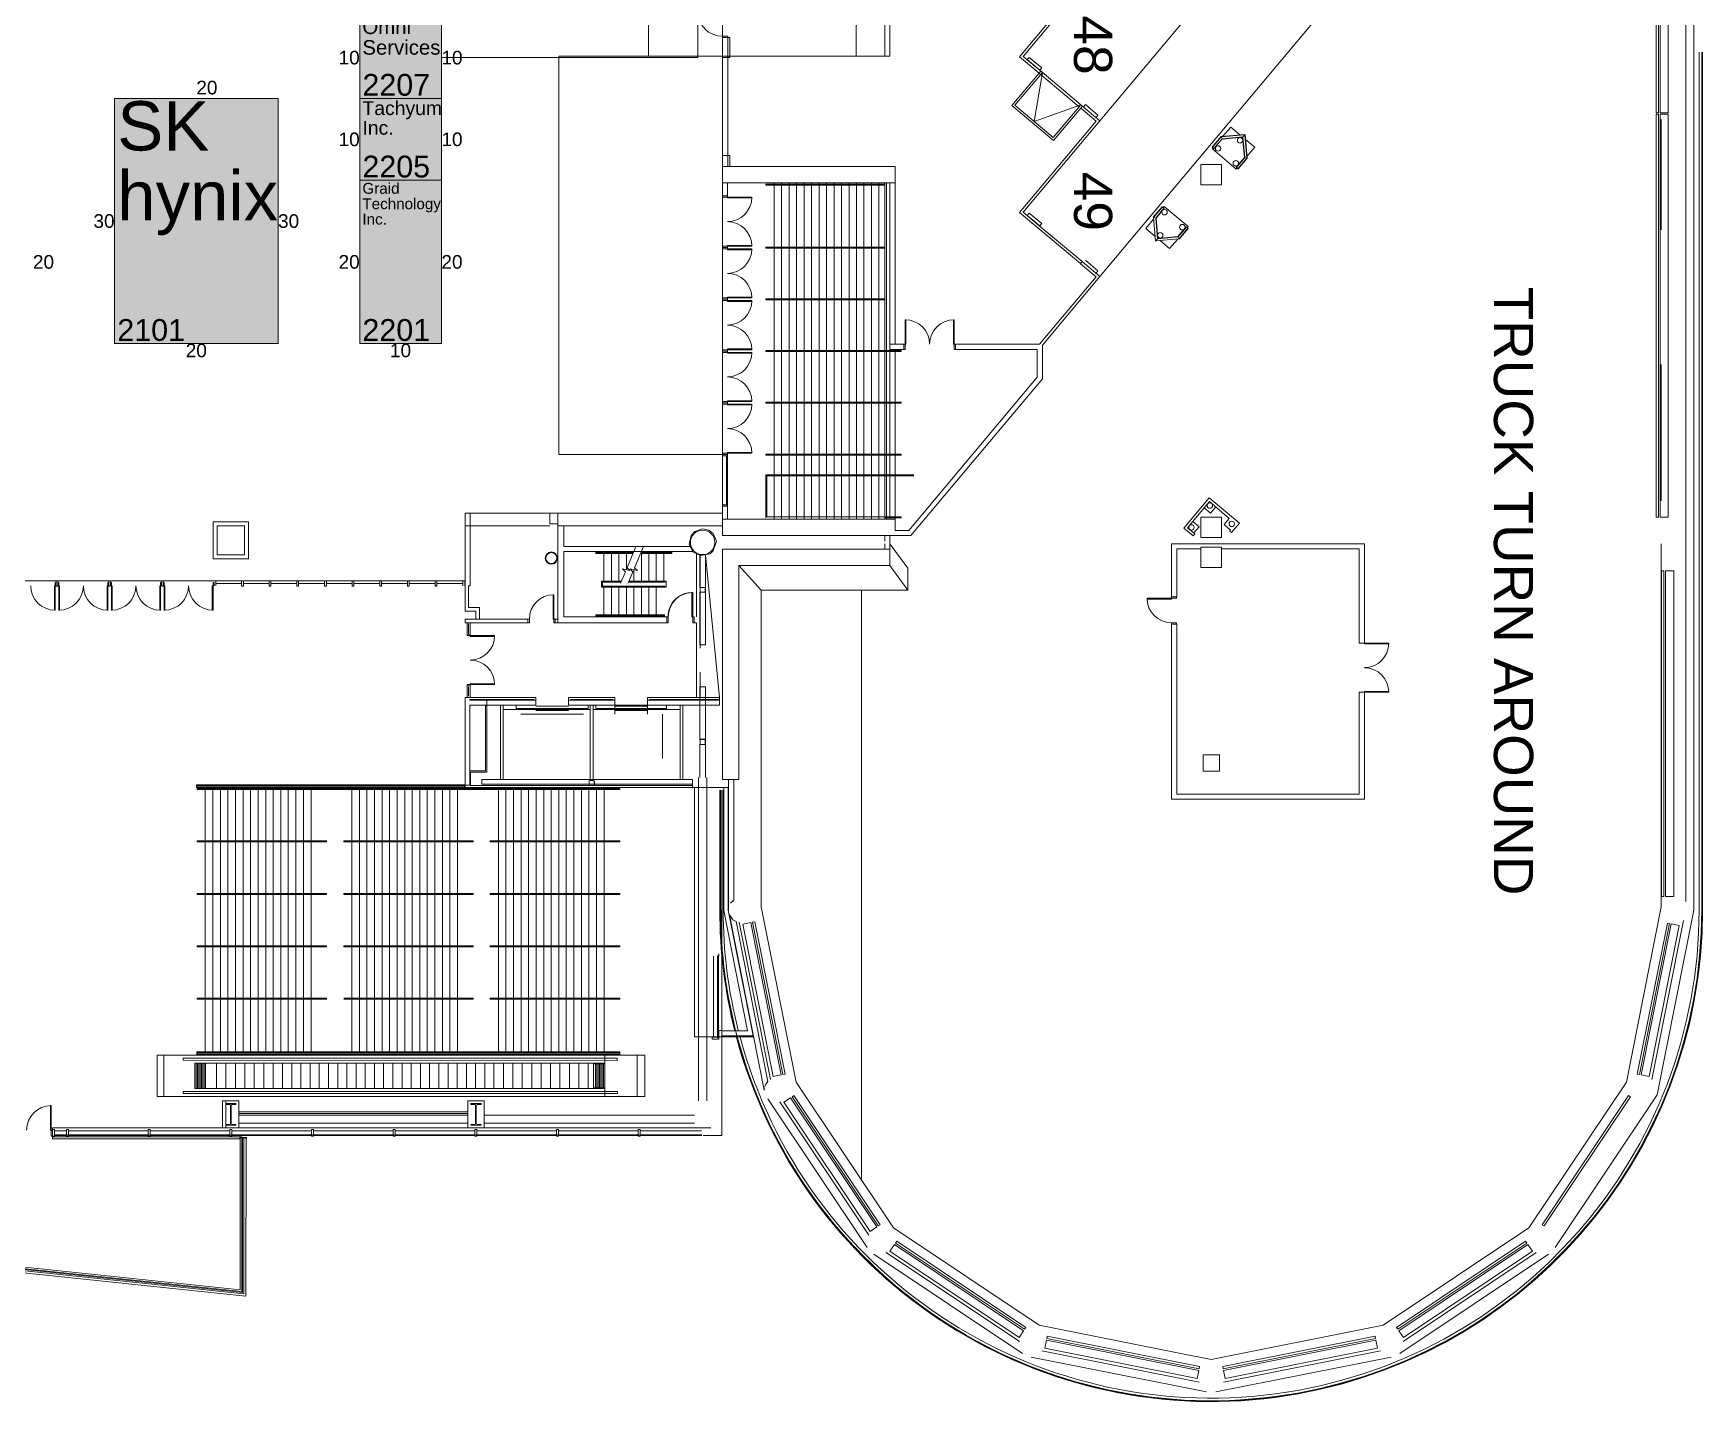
# Model space of a CAD drawing. Header units: inches. Extents: x 938 to 12482, y -17198 to -3672.
# Drawn here: x 10030 to 12482, y -17058 to -15049 of the extents above; entities that cross this region are included whole.
import ezdxf
from ezdxf.enums import TextEntityAlignment as Align

# ---------------------------------------------------------------- set-up
doc = ezdxf.new("R2010")
doc.units = ezdxf.units.IN
doc.header["$MEASUREMENT"] = 0
for name, color, linetype, true_color in [('Areas', 7, 'Continuous', 0xffffff), ('BOOTH_DIMENSION', 7, 'Continuous', 0x000000), ('BOOTH_NUMBER', 7, 'Continuous', 0x000000), ('BOOTHLAYER', 7, 'Continuous', 0x000000), ('Building', 7, 'Continuous', 0xffffff), ('Columns', 7, 'Continuous', 0xffffff), ('COMPANY_NAME', 7, 'Continuous', 0x000000), ('HIGHLIGHT_SCHEME', 7, 'Continuous', 0x000000)]:
    doc.layers.add(name, color=color, linetype=linetype, true_color=true_color)
doc.styles.add('Arial', font='Arial.ttf')

msp = doc.modelspace()

# ---------------------------------------------------------------- hatches: boundary and pattern name
at = {"layer": 'HIGHLIGHT_SCHEME', "true_color": 0x48beb7, "transparency": 33554687}
for points in [[(10509.1, -15024.5), (10629.1, -15024.5), (10629.1, -15144.5), (10509.1, -15144.5)], [(10149.1, -15144.5), (10389.1, -15144.5), (10389.1, -15504.5), (10149.1, -15504.5)], [(10509.1, -15144.5), (10629.1, -15144.5), (10629.1, -15264.5), (10509.1, -15264.5)], [(10509.1, -15264.5), (10629.1, -15264.5), (10629.1, -15504.5), (10509.1, -15504.5)]]:
    msp.add_hatch(color=123, dxfattribs=at).paths.add_polyline_path(points, flags=0)

# ---------------------------------------------------------------- linework, layer by layer
at = {"layer": 'Areas', "color": 30, "lineweight": 5, "transparency": 33554687}
msp.add_lwpolyline([(10629.1, -15084.5), (11005.9, -15084.5), (11005.9, -12597.7), (10629.1, -12597.7), (10629.1, -15084.5)], dxfattribs=at).dxf.unprotected_set("ltscale", 0)
at = {"layer": 'BOOTHLAYER', "color": 7, "lineweight": 5}
for points in [[(10509.1, -15024.5), (10629.1, -15024.5), (10629.1, -15144.5), (10509.1, -15144.5)], [(10149.1, -15144.5), (10389.1, -15144.5), (10389.1, -15504.5), (10149.1, -15504.5)], [(10509.1, -15144.5), (10629.1, -15144.5), (10629.1, -15264.5), (10509.1, -15264.5)], [(10509.1, -15264.5), (10629.1, -15264.5), (10629.1, -15504.5), (10509.1, -15504.5)]]:
    msp.add_lwpolyline(points, close=True, dxfattribs=at)
at = {"layer": 'Building', "color": 18, "lineweight": 5, "true_color": 0x000000, "transparency": 33554687}
for points in [[(12436.6, -5596.6), (12468.8, -5841.6), (12468.8, -16336.4), (12414.8, -16607.8)], [(12456.8, -6976.4), (12456.8, -16324)], [(11041.8, -12928.4), (11287.8, -12928.4), (11287.8, -15082.4), (10801.8, -15082.4), (10801.8, -15667.4), (11041.8, -15667.4), (11041.8, -15082.4), (11041.8, -14841.4), (11055.2, -14841.4), (11055.2, -14793.4), (11041.8, -14793.4), (11041.8, -13650.4), (11055.3, -13650.4), (11055.3, -13602.4), (11041.8, -13602.4), (11041.8, -12867.8)], [(11274.2, -14975.4), (11274.2, -14857.2), (11268.2, -14857.2), (11268.2, -13427.2), (11280.2, -13427.2), (11280.2, -15082.4)], [(12096.6, -14581.1), (11483.8, -15311.4), (11509.8, -15333.3), (11570.4, -15384)], [(11570.4, -14615.3), (11567.8, -14618.4), (11590.8, -14637.7), (11478.2, -14771.9), (11631.4, -14900.5), (11478.2, -15083.2), (11506.9, -15107.3)], [(12413.2, -15165.4), (12413.2, -14627.4), (12416.7, -14627.4), (12416.7, -15165.4), (12413.2, -15165.4)], [(12419.2, -15165.4), (12419.2, -14627.4), (12431.2, -14627.4), (12431.2, -15165.4), (12419.2, -15165.4)], [(11596.4, -15405.9), (12095.8, -14810.7)], [(10933.3, -14864.4), (10933.3, -15082.4)], [(11511.8, -15106.2), (11483.8, -15082.7), (11637.1, -14900)], [(11287.8, -14995.1), (11280.2, -14995.1), (11238.3, -15036.9), (11238.3, -15082.4)], [(11041.8, -15053.1), (11041.8, -15084.4), (11041.8, -15287.4)], [(11049.8, -15055.1), (11049.8, -15053.1), (11041.8, -15053.1), (11041.8, -15055.1)], [(11049.8, -15053.1), (11049.8, -15228.4)], [(11052.8, -15055.1), (11041.8, -15055.1)], [(11041.8, -15055.1), (11049.8, -15055.1)], [(11052.8, -15055.1), (11052.8, -15084.4), (11041.8, -15084.4)], [(12476.6, -15076.4), (12476.6, -16336.4)], [(12480.3, -15076.4), (12480.3, -16336.4)], [(12480.6, -15076.4), (12480.6, -16336.4)], [(12481.6, -15076.4), (12481.6, -16336.4)], [(11510.8, -15099.5), (11507.9, -15103), (11489.5, -15087.5), (11492.4, -15084.1), (11510.8, -15099.5)], [(11507.9, -15103), (11568.4, -15153.7)], [(11570.7, -15155.7), (11528.3, -15206.2), (11467, -15154.8), (11509.5, -15104.2)], [(11471.3, -15154.4), (11527.9, -15202), (11568.4, -15153.7), (11499.6, -15178.2), (11511.8, -15106.2), (11471.3, -15154.4)], [(11565.9, -15156.8), (11505.4, -15106)], [(11568.2, -15158.7), (11590.8, -15177.7), (11478.2, -15311.9), (11567.8, -15387.1)], [(11568.4, -15153.7), (11596.4, -15177.2)], [(11590.7, -15172.4), (11593.5, -15168.9), (11575.2, -15153.5), (11572.3, -15156.9)], [(12416.7, -15759.4), (12416.7, -15167.4), (12413.2, -15167.4), (12413.2, -15759.4), (12416.7, -15759.4)], [(12419.2, -15759.4), (12419.2, -15167.4), (12431.2, -15167.4), (12431.2, -15759.4), (12419.2, -15759.4)], [(12420.8, -15337.4), (12420.8, -15175.4)], [(11764.3, -15218.4), (11761.2, -15215.8), (11774.3, -15200.3), (11776.3, -15204.1), (11805.9, -15201.5)], [(11761.6, -15216.2), (11774.5, -15200.8), (11809, -15197.7), (11812.1, -15232.3), (11799.1, -15247.7)], [(11763.9, -15218.1), (11776, -15203.6), (11806.3, -15201), (11809, -15231.3), (11796.8, -15245.7)], [(11809.5, -15197.2), (11774.3, -15200.3)], [(11777.1, -15200), (11788.5, -15186.5), (11802, -15197.9)], [(11808.5, -15231.1), (11812.6, -15232.4), (11809.5, -15197.2), (11805.9, -15201.5), (11808.5, -15231.1)], [(11798, -15246.7), (11796.7, -15248.2), (11761.5, -15218.7), (11762.8, -15217.1)], [(11812.3, -15229.6), (11823.7, -15216.1), (11810.2, -15204.7)], [(11041.8, -15228.4), (11052.8, -15228.4), (11052.8, -15244.4)], [(11041.8, -15244.4), (11295.8, -15244.4), (11295.8, -15505.4)], [(11049.8, -15228.4), (11049.8, -15244.4)], [(11796.5, -15245.4), (11808.5, -15231.1)], [(11796.5, -15245.4), (11799.5, -15248), (11812.6, -15232.4)], [(11295.8, -15268.4), (11041.8, -15268.4), (11041.8, -15289.4), (11084.9, -15289.4), (11084.9, -15290.6), (11049.1, -15290.6), (11049.1, -15287.4), (11041.8, -15287.4)], [(11049.4, -15268.4), (11049.4, -15287.4), (11041.8, -15287.4), (11041.8, -15268.4)], [(11279.9, -15270.4), (11105.8, -15270.4), (11105.8, -15271.9), (11279.9, -15271.9)], [(11117.8, -15268.4), (11117.8, -15762.4)], [(11128.8, -15268.4), (11128.8, -15762.4)], [(11139.8, -15268.4), (11139.8, -15762.4)], [(11150.8, -15268.4), (11150.8, -15762.4)], [(11161.8, -15268.4), (11161.8, -15762.4)], [(11172.8, -15268.4), (11172.8, -15762.4)], [(11183.8, -15268.4), (11183.8, -15762.4)], [(11194.8, -15268.4), (11194.8, -15762.4)], [(11205.8, -15268.4), (11205.8, -15762.4)], [(11216.8, -15268.4), (11216.8, -15762.4)], [(11227.8, -15268.4), (11227.8, -15762.4)], [(11238.8, -15268.4), (11238.8, -15762.4)], [(11249.8, -15268.4), (11249.8, -15762.4)], [(11260.8, -15268.4), (11260.8, -15762.4)], [(11271.8, -15268.4), (11271.8, -15762.4)], [(11280.2, -15762.4), (11280.2, -15268.4)], [(11282.8, -15268.4), (11282.8, -15762.4)], [(11287.8, -15268.4), (11287.8, -15762.4)], [(11510.8, -15328.2), (11507.9, -15331.6), (11489.5, -15316.2), (11492.4, -15312.8), (11510.8, -15328.2)], [(11674.9, -15321.8), (11663.6, -15335.3), (11677.1, -15346.7)], [(11677.8, -15354.2), (11681.4, -15349.9), (11678.8, -15320.3), (11674.7, -15319), (11687.7, -15303.4), (11690.8, -15306)], [(11725.7, -15335.2), (11712.7, -15350.6), (11678.2, -15353.7), (11675.2, -15319.1), (11688.1, -15303.7)], [(11723.4, -15333.3), (11711.2, -15347.8), (11681, -15350.4), (11678.3, -15320.1), (11690.4, -15305.7)], [(11690.8, -15306), (11678.8, -15320.3)], [(11689.3, -15304.7), (11690.6, -15303.2), (11725.8, -15332.7), (11724.5, -15334.3)], [(11681.4, -15349.9), (11711, -15347.3)], [(11711, -15347.3), (11713, -15351.1), (11726, -15335.6), (11723, -15333), (11711, -15347.3)], [(11084.9, -15366.6), (11084.9, -15365.4), (11041.8, -15365.4), (11041.8, -15361.4), (11084.9, -15361.4), (11084.9, -15360.3), (11049.1, -15360.3), (11049.1, -15366.6), (11084.9, -15366.6)], [(11041.8, -15363.4), (11049.1, -15363.4)], [(11041.8, -15363.4), (11049.1, -15363.4)], [(11280.2, -15364.2), (11105.8, -15364.2), (11105.8, -15362.7), (11279.8, -15362.7)], [(11710.2, -15351.4), (11698.8, -15364.9), (11685.3, -15353.5)], [(11570.4, -15384), (11596.4, -15405.9), (11511.8, -15506.7), (11511.8, -15556.3), (11318.7, -15786.4), (11295.8, -15786.5)], [(11570.5, -15384), (11567.9, -15387.2), (11590.8, -15406.4), (11507.6, -15505.4), (11381.1, -15505.4), (11381.1, -15469.6), (11382.2, -15469.6), (11382.2, -15505.4)], [(11575.2, -15382.2), (11593.5, -15397.6), (11590.7, -15401.1)], [(11084.9, -15442.6), (11084.9, -15441.4), (11041.8, -15441.4), (11041.8, -15437.4), (11084.9, -15437.4), (11084.9, -15436.3), (11049.1, -15436.3), (11049.1, -15442.6), (11084.9, -15442.6)], [(11041.8, -15439.4), (11049.1, -15439.4)], [(11041.8, -15439.4), (11049.1, -15439.4)], [(11280.2, -15440.2), (11105.8, -15440.2), (11105.8, -15438.7), (11280.2, -15438.7)], [(11287.8, -15505.4), (11311.3, -15505.4), (11311.3, -15469.6), (11310.2, -15469.6), (11310.2, -15513.1), (11287.8, -15513.1)], [(11382.2, -15505.4), (11382.2, -15513.1), (11504.2, -15513.1), (11504.2, -15554), (11315.6, -15778.8), (11295.8, -15778.8), (11295.8, -15762.4), (11041.8, -15762.4), (11041.8, -15786.4), (11318.8, -15786.4)], [(11041.8, -15515.4), (11041.8, -15513.4), (11084.9, -15513.4), (11084.9, -15512.3), (11049.1, -15512.3), (11049.1, -15515.4)], [(11041.8, -15515.4), (11049.1, -15515.4)], [(11084.9, -15517.4), (11084.9, -15518.6), (11049.1, -15518.6), (11049.1, -15515.4), (11041.8, -15515.4), (11041.8, -15517.4), (11084.9, -15517.4)], [(11105.8, -15516.2), (11304.2, -15516.2), (11304.2, -15514.7), (11105.8, -15514.7), (11105.8, -15516.2)], [(11295.8, -15513.1), (11295.8, -15762.4)], [(11308.2, -15505.4), (11308.2, -15513.1)], [(11384.2, -15505.4), (11384.2, -15513.1)], [(12420.8, -15535.4), (12420.8, -15735.4)], [(11084.9, -15589.4), (11041.8, -15589.4), (11041.8, -15593.4), (11084.9, -15593.4), (11084.9, -15594.6), (11049.1, -15594.6), (11049.1, -15588.3), (11084.9, -15588.3), (11084.9, -15589.4)], [(11041.8, -15591.4), (11049.1, -15591.4)], [(11049.1, -15591.4), (11041.8, -15591.4)], [(11105.8, -15592.2), (11304.2, -15592.2), (11304.2, -15590.7), (11105.8, -15590.7), (11105.8, -15592.2)], [(11049.1, -15743.4), (11049.1, -15664.3), (11084.9, -15664.3), (11084.9, -15665.4), (11041.8, -15665.4), (11041.8, -15669.4), (11049.1, -15669.4)], [(11105.8, -15668.2), (11304.2, -15668.2), (11304.2, -15666.7), (11105.8, -15666.7), (11105.8, -15668.2)], [(11041.8, -15667.4), (11041.8, -15762.4)], [(11041.8, -15667.4), (11049.1, -15667.4)], [(11049.1, -15667.4), (11041.8, -15667.4)], [(11047.9, -15669.4), (11047.9, -15705.3), (11049.1, -15705.3)], [(11047.9, -15741.4), (11047.9, -15705.6), (11049.1, -15705.6)], [(11105.8, -15760.4), (11105.8, -15697.4), (11322.8, -15697.4)], [(11322.8, -15698.9), (11107.3, -15698.9), (11107.3, -15758.9), (11279.9, -15758.9)], [(11787, -15779.8), (11788.3, -15778.3), (11778.7, -15770.3), (11786.4, -15761.1), (11757.3, -15736.6), (11725.2, -15774.9), (11735.9, -15783.9), (11733.3, -15787), (11719.6, -15775.4), (11756.8, -15731), (11801.2, -15768.3), (11789.7, -15782.1), (11787, -15779.8)], [(10663.8, -15909.2), (10679.8, -15909.2), (10679.8, -15897.2), (10663.8, -15897.2), (10663.8, -15753.4), (11041.8, -15753.4)], [(10671.4, -15753.4), (10671.4, -15860.4), (10669.1, -15860.4), (10669.1, -15891.9), (10685.1, -15891.9), (10685.1, -15909.2)], [(10788.3, -15753.4), (10788.3, -15769.4), (10800.3, -15769.4)], [(10800.3, -15753.4), (10800.3, -15914.4)], [(11049.1, -15741.4), (11041.8, -15741.4), (11041.8, -15743.4), (11041.8, -15762.4), (11049.4, -15762.4), (11049.4, -15743.4), (11041.8, -15743.4)], [(11105.8, -15762.4), (11279.9, -15762.4)], [(11280.2, -15760.4), (11304.2, -15760.4), (11304.2, -15758.9), (11280.2, -15758.9)], [(11749.6, -15745.8), (11758.8, -15753.5), (11766.5, -15744.4)], [(10663.8, -15772.1), (10788.3, -15772.1)], [(10800.3, -15772.1), (11041.8, -15772.1)], [(10808.8, -15772.1), (10808.8, -15802.7), (10994.2, -15802.7)], [(11280.2, -15794.4), (11280.2, -15786.4)], [(11287.8, -15798.4), (11314, -15834.4), (11314, -15866.4), (11287.8, -15830.4), (11287.8, -15786.4)], [(11734.4, -15782.6), (11742.1, -15773.5), (11732.9, -15765.7)], [(10998.4, -15809.9), (10808.8, -15809.9)], [(10960.1, -15905.9), (10808.8, -15905.9), (10808.8, -15809.9)], [(10855.8, -15809.9), (10855.8, -15812.9), (10910.5, -15812.9)], [(10856.5, -15809.9), (10856.5, -15811.4), (10911.1, -15811.4)], [(10867.8, -15809.9), (10867.8, -15854.9)], [(10878.8, -15809.9), (10878.8, -15854.9)], [(10889.8, -15809.9), (10889.8, -15854.9)], [(10914.8, -15802.7), (10901.8, -15833.7), (10906.1, -15837.9), (10895.3, -15835.5), (10899.4, -15839.5)], [(10900.8, -15809.9), (10900.8, -15836)], [(10925.8, -15802.7), (10912.8, -15833.7), (10917.1, -15837.9), (10906.3, -15835.5), (10910.4, -15839.5)], [(10921.5, -15812.9), (10967.8, -15812.9), (10967.8, -15809.9)], [(10922.1, -15811.4), (10967.1, -15811.4), (10967.1, -15809.9)], [(10922.8, -15809.8), (10922.8, -15854.9)], [(10933.8, -15809.9), (10933.8, -15854.9)], [(10944.8, -15809.9), (10944.8, -15854.9)], [(10955.8, -15809.9), (10955.8, -15854.9)], [(11003.8, -15905.7), (11003.8, -15813.9)], [(11065.8, -15830.4), (11065.8, -16144.4), (11041.8, -16144.4), (11041.8, -15806.4), (11287.8, -15806.4)], [(11109.8, -15806.4), (11279.9, -15806.4)], [(11280.2, -15806.4), (11280.2, -15798.4)], [(11774.8, -15806.1), (11977.2, -15806.1), (11977.2, -15944.5), (12020.7, -15944.5), (12020.7, -15945.6), (11984.8, -15945.6), (11984.8, -15798.4), (11701.6, -15798.4), (11701.6, -15876.4), (11709.2, -15876.4), (11709.2, -15806.1), (11744.8, -15806.1)], [(12420.8, -15798.4), (12420.8, -16331.7), (12369.6, -16589), (12226.5, -16803.2)], [(10911.8, -15836), (10911.8, -15854.9)], [(11008.8, -15815.8), (11008.8, -15862.8)], [(11009.1, -15815.8), (11009.1, -15951.8)], [(11016.8, -15815.4), (11016.8, -15862.8)], [(11016.9, -15815.3), (11037.8, -16024.2)], [(11287.8, -15830.4), (11065.8, -15830.4), (11098.8, -15866.4), (11098.8, -16331.7), (11150, -16589), (11293.1, -16803.2), (11507.2, -16946.2), (11713, -16987.2), (11759.8, -16996.5), (12012.4, -16946.2), (12226.5, -16803.2)], [(12424.7, -16316.4), (12421.2, -16316.4), (12421.2, -15838.4), (12424.7, -15838.4), (12424.7, -16316.4)], [(12427.2, -15838.4), (12439.2, -15838.4), (12439.2, -16316.4), (12427.2, -16316.4), (12427.2, -15838.4)], [(10663.8, -15852.9), (9225.8, -15852.9)], [(10060.8, -15860), (10060.8, -15895.8), (10061.9, -15895.8), (10061.9, -15860), (10060.8, -15860)], [(10061.9, -15855.5), (10061.9, -15860), (10063.3, -15860), (10063.3, -15855.5), (10061.9, -15855.5)], [(10065.8, -15860.5), (10063.3, -15860.5), (10063.3, -15852.9), (10065.8, -15852.9), (10065.8, -15860.5)], [(10068.3, -15860), (10068.3, -15895.8), (10067.2, -15895.8), (10067.2, -15855.5), (10065.8, -15855.5), (10065.8, -15860), (10068.3, -15860)], [(10138.1, -15860), (10138.1, -15895.8), (10139.2, -15895.8), (10139.2, -15860), (10138.1, -15860)], [(10139.2, -15855.5), (10139.2, -15860), (10140.6, -15860), (10140.6, -15855.5), (10139.2, -15855.5)], [(10140.6, -15852.9), (10140.6, -15860.5), (10143.1, -15860.5), (10143.1, -15852.9)], [(10144.4, -15855.5), (10144.4, -15860), (10143.1, -15860), (10143.1, -15855.5), (10144.4, -15855.5)], [(10144.4, -15895.8), (10144.4, -15860), (10145.6, -15860), (10145.6, -15895.8), (10144.4, -15895.8)], [(10215.3, -15860), (10215.3, -15895.8), (10216.4, -15895.8), (10216.4, -15860), (10215.3, -15860)], [(10216.4, -15855.5), (10216.4, -15860), (10217.8, -15860), (10217.8, -15855.5), (10216.4, -15855.5)], [(10217.8, -15852.9), (10217.8, -15860.5), (10220.3, -15860.5), (10220.3, -15852.9)], [(10221.7, -15855.5), (10221.7, -15860), (10220.3, -15860), (10220.3, -15855.5), (10221.7, -15855.5)], [(10222.8, -15860), (10222.8, -15895.8), (10221.7, -15895.8), (10221.7, -15860), (10222.8, -15860)], [(10292.6, -15860), (10292.6, -15895.8), (10293.7, -15895.8), (10293.7, -15860), (10292.6, -15860)], [(10293.7, -15855.5), (10293.7, -15860), (10295.1, -15860), (10295.1, -15855.5), (10293.7, -15855.5)], [(10297.6, -15860.4), (10297.6, -15852.9)], [(10297.6, -15856.7), (10335.7, -15856.7)], [(10335.7, -15852.9), (10335.7, -15860.5), (10338.2, -15860.5), (10338.2, -15852.9)], [(10338.2, -15856.7), (10376.3, -15856.7)], [(10376.3, -15852.9), (10376.3, -15860.5), (10378.8, -15860.5), (10378.8, -15852.9)], [(10378.8, -15856.7), (10416.9, -15856.7)], [(10416.9, -15852.9), (10416.9, -15860.5), (10419.4, -15860.5), (10419.4, -15852.9)], [(10419.4, -15856.7), (10457.6, -15856.7)], [(10457.6, -15852.9), (10457.6, -15860.5), (10460.1, -15860.5), (10460.1, -15852.9)], [(10460.1, -15856.7), (10498.2, -15856.7)], [(10498.2, -15852.9), (10498.2, -15860.5), (10500.7, -15860.5), (10500.7, -15852.9)], [(10500.7, -15856.7), (10538.8, -15856.7)], [(10538.8, -15852.9), (10538.8, -15860.5), (10541.3, -15860.5), (10541.3, -15852.9)], [(10541.3, -15856.7), (10579.4, -15856.7)], [(10579.4, -15852.9), (10579.4, -15860.5), (10581.9, -15860.5), (10581.9, -15852.9)], [(10581.9, -15856.7), (10620.1, -15856.7)], [(10620.1, -15852.9), (10620.1, -15860.5), (10622.6, -15860.5), (10622.6, -15852.9)], [(10622.6, -15856.7), (10660.8, -15856.7)], [(10660.8, -15860.4), (10660.8, -15852.9)], [(10663.3, -15852.9), (10663.3, -15860.4)], [(10893.5, -15853.4), (10864.3, -15853.4), (10864.3, -15862.4), (10959.3, -15862.4)], [(10892.8, -15854.9), (10865.8, -15854.9), (10865.8, -15860.9), (10957.8, -15860.9)], [(10867.8, -15860.9), (10867.8, -15905.9)], [(10878.8, -15860.9), (10878.8, -15905.9)], [(10889.8, -15860.9), (10889.8, -15905.9)], [(10899.3, -15839.5), (10892.2, -15856.3)], [(10900.8, -15860.9), (10900.8, -15905.9)], [(10910.3, -15839.5), (10903.2, -15856.3)], [(10957.8, -15854.9), (10903.7, -15854.9)], [(10959.3, -15853.4), (10904.2, -15853.4)], [(10911.8, -15860.9), (10911.8, -15905.9)], [(10922.8, -15860.9), (10922.8, -15905.9)], [(10933.8, -15860.9), (10933.8, -15905.9)], [(10944.8, -15860.9), (10944.8, -15905.9)], [(10959.3, -15853.4), (10959.3, -15862.4)], [(11009.2, -15862.8), (11009.2, -15869.3)], [(11016.1, -15862.5), (11009.6, -15862.5)], [(11016.4, -15869.3), (11016.4, -15862.8)], [(11016.8, -15869.3), (11016.8, -15862.8)], [(10796.3, -15909.2), (10793.2, -15909.2), (10793.2, -15873.3), (10794.3, -15873.3), (10794.3, -15914.4), (10796.3, -15914.4)], [(10997, -15870.1), (10998.2, -15870.1), (10998.2, -15914.4), (11000.2, -15914.4), (11003.8, -15914.4), (11003.8, -16024.2)], [(10997, -15905.9), (10997, -15870.1)], [(11008.8, -15947), (11008.8, -15869.3)], [(11016.1, -15869.7), (11009.6, -15869.7)], [(11016.8, -15869.3), (11016.8, -15947)], [(11098.8, -15866.4), (11314, -15866.4)], [(11246, -15866.4), (11246, -16732.7)], [(11708.8, -15876.4), (11708.8, -15878.4), (11665.7, -15878.4), (11665.7, -15879.6), (11701.6, -15879.6), (11701.6, -15876.4)], [(10663.8, -15909.2), (10663.8, -15914.4), (10756.3, -15914.4), (10756.3, -15909.2), (10669.1, -15909.2)], [(10756.3, -15914.4), (10758.3, -15914.4), (10758.3, -15909.2), (10756.3, -15909.2)], [(10800.3, -15909.2), (10796.3, -15909.2), (10796.3, -15914.4), (10960.2, -15914.4)], [(10855.8, -15905.9), (10855.8, -15902.7), (10956.8, -15902.7), (10956.8, -15905.9)], [(10856.5, -15905.9), (10856.5, -15904.4), (10956.1, -15904.4), (10956.1, -15905.9)], [(10960.2, -15905.9), (10960.2, -15914.4)], [(10962.2, -15905.9), (10962.2, -15914.4), (10960.2, -15914.4), (10960.2, -15905.9), (10962.2, -15905.9)], [(11000.2, -15905.9), (10997, -15905.9)], [(11000.2, -15914.4), (11000.2, -15905.9)], [(10671.3, -15932.3), (10671.3, -15914.4), (10666.8, -15914.4), (10666.8, -15933.3)], [(10671.3, -15932.3), (10671.3, -15934.4), (10707.2, -15934.4), (10707.2, -15933.3), (10666.8, -15933.3), (10666.8, -15932.3), (10671.3, -15932.3)], [(10669.1, -15930.6), (10669.1, -15916.2)], [(11701.6, -15916.4), (11701.6, -15914.4), (11708.8, -15914.4), (11708.8, -15916.4)], [(11984.8, -16016.5), (12020.7, -16016.5), (12020.7, -16015.3), (11984.8, -16015.3), (11984.8, -16173.7), (11701.6, -16173.7), (11701.6, -15916.4)], [(11984.8, -16016.5), (11977.2, -16016.5), (11977.2, -16166.1), (11709.2, -16166.1), (11709.2, -15916.4), (11701.6, -15916.4)], [(11016.8, -15947), (11008.8, -15947)], [(10671.3, -16006.3), (10671.3, -16004.2), (10707.2, -16004.2), (10707.2, -16005.3), (10666.8, -16005.3), (10666.8, -16006.3)], [(10666.8, -16005.3), (10666.8, -16024.2), (10671.3, -16024.2), (10671.3, -16006.3), (10666.8, -16006.3)], [(10669.1, -16008.1), (10669.1, -16022.4)], [(11008.8, -16086.2), (11008.8, -16008.5)], [(11008.8, -16008.5), (11016.8, -16008.5)], [(11009.1, -15986.8), (11009.1, -16024.2)], [(11016.8, -16008.5), (11016.8, -16086.2)], [(10695.8, -16028.2), (10695.8, -16133.8), (10672, -16133.8), (10672, -16153.2), (10269.3, -16153.2)], [(10671.1, -16152.7), (10671.1, -16035.4), (10767.8, -16035.4), (10767.8, -16024.2), (10663.8, -16024.2), (10663.8, -16156.4)], [(10767.8, -16028.2), (10671.1, -16028.2), (10671.1, -16027.3), (10764.7, -16027.3), (10764.7, -16028.2)], [(10815.8, -16035.4), (10815.8, -16024.2), (10883.8, -16024.2), (10883.8, -16035.4)], [(10815.8, -16028.2), (10883.8, -16028.2)], [(10818.9, -16028.2), (10818.9, -16027.3), (10880.7, -16027.3), (10880.7, -16028.2)], [(10931.8, -16035.4), (10931.8, -16024.2), (11037.8, -16024.2), (11037.8, -16035.4), (10931.8, -16035.4)], [(11037.8, -16028.2), (10931.8, -16028.2)], [(10934.9, -16028.2), (10934.9, -16027.3), (11037.8, -16027.3)], [(10671.1, -16131.8), (10693.8, -16131.8), (10693.8, -16035.4)], [(10715.8, -16035.5), (10715.8, -16144.5)], [(10719.8, -16035.5), (10719.8, -16144.5)], [(10719.8, -16041.7), (10847.8, -16041.7)], [(10738.8, -16035.5), (10738.8, -16040.5), (10844.8, -16040.5), (10844.8, -16035.5)], [(10745.8, -16048.7), (10837.8, -16048.7)], [(10767.8, -16037), (10815.8, -16037)], [(10767.8, -16043.2), (10815.8, -16043.2)], [(10931.8, -16035.5), (10815.8, -16035.5)], [(10847.8, -16035.5), (10847.8, -16144.5)], [(10851.8, -16035.5), (10851.8, -16144.5)], [(10979.8, -16041.7), (10851.8, -16041.7)], [(10959.8, -16035.5), (10959.8, -16040.5), (10855.8, -16040.5), (10855.8, -16035.5)], [(10883.8, -16048.7), (10883.8, -16035.5)], [(10883.8, -16037), (10931.8, -16037)], [(10931.8, -16043.2), (10883.8, -16043.2)], [(10931.8, -16048.7), (10931.8, -16035.5)], [(10953.8, -16113.7), (10953.8, -16048.7)], [(10979.8, -16035.5), (10979.8, -16144.5)], [(10983.8, -16035.5), (10983.8, -16144.5)], [(11008.8, -16141.6), (11008.8, -16092.7)], [(11009.2, -16092.7), (11009.2, -16086.2)], [(11016.1, -16085.5), (11009.6, -16085.5)], [(11016.1, -16085.8), (11009.6, -16085.8)], [(11016.1, -16093.1), (11009.6, -16093.1)], [(11016.4, -16086.2), (11016.4, -16092.7)], [(11016.8, -16086.2), (11016.8, -16092.7)], [(11016.8, -16141.6), (11016.8, -16092.7)], [(10663.8, -16152.4), (10269.3, -16152.4), (10269.3, -16156.4), (11050.8, -16156.4)], [(10269.3, -16155.4), (10662.8, -16155.4), (10662.8, -16153.4), (10269.3, -16153.4)], [(10998.1, -16153.4), (10671.1, -16153.4)], [(10998.1, -16156.4), (10998.1, -16144.4), (10688.6, -16144.4), (10688.6, -16151.7), (10998.1, -16151.7)], [(11000.8, -16156.4), (11000.8, -16522.4), (11087.8, -16522.4)], [(11006.8, -16141.7), (11006.8, -16616.4)], [(11018.8, -16616.4), (11018.8, -16141.7)], [(11040.8, -16513.8), (11078.9, -16513.8), (11043.8, -16337.1), (11043.8, -16156.4)], [(11040.8, -16520.9), (11087.1, -16520.9), (11050.4, -16336.5), (11050.4, -16156.4)], [(11050.8, -16336.5), (11050.8, -16144.4)], [(11058.4, -16144.4), (11058.4, -16321.7), (11053.8, -16326.2)], [(10270.3, -16157.9), (10270.3, -16159.4), (10891.1, -16159.4), (10891.1, -16157.9), (10270.3, -16157.9)], [(10282.3, -16159.4), (10282.3, -16544.4)], [(10293.4, -16159.4), (10293.4, -16544.4)], [(10304.5, -16159.4), (10304.5, -16544.4)], [(10315.6, -16159.4), (10315.6, -16544.4)], [(10326.7, -16159.4), (10326.7, -16544.4)], [(10330.3, -16157.9), (10873.2, -16157.9)], [(10337.8, -16159.4), (10337.8, -16544.4)], [(10348.9, -16159.4), (10348.9, -16544.4)], [(10360, -16159.4), (10360, -16544.4)], [(10371, -16159.4), (10371, -16544.4)], [(10382.1, -16159.4), (10382.1, -16544.4)], [(10393.2, -16159.4), (10393.2, -16544.4)], [(10404.2, -16159.4), (10404.2, -16544.4)], [(10415.3, -16159.4), (10415.3, -16544.4)], [(10426.4, -16159.4), (10426.4, -16544.4)], [(10437.6, -16159.4), (10437.6, -16544.4)], [(10497.6, -16159.4), (10497.6, -16544.4)], [(10508.6, -16159.4), (10508.6, -16544.4)], [(10519.8, -16159.4), (10519.8, -16544.4)], [(10530.9, -16159.4), (10530.9, -16544.4)], [(10542, -16159.4), (10542, -16544.4)], [(10553.1, -16159.4), (10553.1, -16544.4)], [(10564.1, -16159.4), (10564.1, -16544.4)], [(10575.2, -16159.4), (10575.2, -16544.4)], [(10586.3, -16159.4), (10586.3, -16544.4)], [(10597.3, -16159.4), (10597.3, -16544.4)], [(10608.4, -16159.4), (10608.4, -16544.4)], [(10619.5, -16159.4), (10619.5, -16544.4)], [(10630.6, -16159.4), (10630.6, -16544.4)], [(10641.7, -16159.4), (10641.7, -16544.4)], [(10652.8, -16159.4), (10652.8, -16544.4)], [(10712.8, -16159.4), (10712.8, -16544.4)], [(10723.9, -16159.4), (10723.9, -16544.4)], [(10735, -16159.4), (10735, -16544.4)], [(10746.1, -16159.4), (10746.1, -16544.4)], [(10757.2, -16159.4), (10757.2, -16544.4)], [(10768.3, -16159.4), (10768.3, -16544.4)], [(10779.4, -16159.4), (10779.4, -16544.4)], [(10790.5, -16159.4), (10790.5, -16544.4)], [(10801.5, -16159.4), (10801.5, -16544.4)], [(10812.6, -16159.4), (10812.6, -16544.4)], [(10823.7, -16159.4), (10823.7, -16544.4)], [(10834.7, -16159.4), (10834.7, -16544.4)], [(10845.8, -16159.4), (10845.8, -16544.4)], [(10856.9, -16159.4), (10856.9, -16544.4)], [(10868.1, -16159.4), (10868.1, -16544.4)], [(11040.8, -16160.5), (11040.8, -16667.4), (11013.8, -16667.4)], [(11038, -16336.4), (11038, -16160.5)], [(11039.1, -16336.4), (11039.1, -16160.5)], [(11043.1, -16336.4), (11043.1, -16160.5)], [(10270.3, -16234.9), (10460.5, -16234.9), (10460.5, -16236.4), (10270.3, -16236.4), (10270.3, -16234.9)], [(10486, -16236.4), (10675.7, -16236.4), (10675.7, -16234.9), (10485.6, -16234.9), (10485.6, -16236.4)], [(10891.1, -16234.9), (10700.8, -16234.9), (10700.8, -16236.4), (10891.1, -16236.4), (10891.1, -16234.9)], [(10270.3, -16311.9), (10460.5, -16311.9), (10460.5, -16313.4), (10270.3, -16313.4), (10270.3, -16311.9)], [(10485.6, -16313.4), (10675.7, -16313.4), (10675.7, -16311.9), (10485.6, -16311.9), (10485.6, -16313.4)], [(10891.1, -16311.9), (10700.8, -16311.9), (10700.8, -16313.4), (10891.1, -16313.4), (10891.1, -16311.9)], [(11103.9, -16596.7), (11104.6, -16594.5), (11105.6, -16592.3), (11106.6, -16590.6), (11107.6, -16589.4), (11108.7, -16588.2), (11061.9, -16353), (11057.1, -16350.7), (11052.2, -16343.3), (11103.4, -16600.9), (11103.6, -16598.4)], [(11130.5, -16577.8), (11133.9, -16577.2), (11089.4, -16353.5), (11086.1, -16354.2), (11130.5, -16577.8)], [(12453.6, -16351.6), (12407.1, -16585.2)], [(11112.5, -16585.2), (11066.6, -16354.3)], [(11090.7, -16390), (11083.6, -16354.7), (11071.9, -16357), (11116.4, -16580.7), (11128.1, -16578.3), (11090.7, -16390)], [(12433.2, -16356.2), (12429.8, -16355.5), (12385.7, -16577.2), (12389.1, -16577.8), (12433.2, -16356.2)], [(12447.3, -16359), (12435.6, -16356.7), (12391.5, -16578.3), (12403.3, -16580.7), (12447.3, -16359)], [(10270.3, -16388.9), (10460.5, -16388.9), (10460.5, -16390.4), (10270.3, -16390.4), (10270.3, -16388.9)], [(10485.6, -16390.4), (10675.7, -16390.4), (10675.7, -16388.9), (10485.6, -16388.9), (10485.6, -16390.4)], [(10891.1, -16388.9), (10700.8, -16388.9), (10700.8, -16390.4), (10891.1, -16390.4), (10891.1, -16388.9)], [(11034.5, -16523.4), (11034.5, -16403.4), (11036, -16403.4), (11036, -16403.9), (11036.8, -16403.9), (11036.8, -16400.9), (11036, -16400.9)], [(11040.8, -16522.4), (11040.8, -16513.4), (11036.8, -16513.4), (11036.8, -16525.9), (11036, -16525.9), (11036, -16525.4), (11034.5, -16525.4), (11034.5, -16525.9), (11026.8, -16525.9), (11026.8, -16522.9), (11034.5, -16522.9), (11034.5, -16523.4), (11036, -16523.4), (11036, -16403.9)], [(11028.8, -16522.9), (11028.8, -16403.9)], [(10270.3, -16465.8), (10460.5, -16465.8), (10460.5, -16467.3), (10270.3, -16467.3), (10270.3, -16465.8)], [(10485.6, -16467.3), (10675.7, -16467.3), (10675.7, -16465.8), (10485.6, -16465.8)], [(10891.1, -16465.8), (10700.8, -16465.8), (10700.8, -16467.3), (10891.1, -16467.3), (10891.1, -16465.8)], [(10676.2, -16549.6), (10927.8, -16549.6), (10927.8, -16610.2), (10211.8, -16610.2), (10211.8, -16549.6), (10676.2, -16549.6)], [(10221.6, -16549.6), (10221.6, -16610.2)], [(10270.1, -16548.4), (10270.1, -16544.4), (10891.3, -16544.4), (10891.3, -16548.4), (10270.1, -16548.4)], [(10891.1, -16545.4), (10270.3, -16545.4), (10270.3, -16547.4), (10891.1, -16547.4)], [(10868.6, -16548.4), (10681.2, -16548.4)], [(10869.3, -16610.2), (10869.3, -16549.6)], [(10916.8, -16549.6), (10916.8, -16610.2)], [(10887.2, -16557.1), (10887.2, -16554.1), (10249.9, -16554.1), (10249.9, -16557), (10887.2, -16557.1)], [(10869.3, -16561.4), (10266.9, -16561.4), (10266.9, -16598.5), (10869.3, -16598.5)], [(10268.9, -16598.5), (10268.9, -16561.4)], [(10270.9, -16598.5), (10270.9, -16561.4)], [(10272.9, -16598.5), (10272.9, -16561.4)], [(10274.8, -16598.5), (10274.8, -16561.4)], [(10276.8, -16598.5), (10276.8, -16561.4)], [(10278.8, -16598.5), (10278.8, -16561.4)], [(10280.7, -16598.5), (10280.7, -16561.4)], [(10282.7, -16598.5), (10282.7, -16561.4)], [(10298.8, -16598.5), (10298.8, -16561.4)], [(10312.7, -16598.5), (10312.7, -16561.4)], [(10326.5, -16598.5), (10326.5, -16561.4)], [(10340.4, -16598.5), (10340.4, -16561.4)], [(10354.3, -16598.5), (10354.3, -16561.4)], [(10368.1, -16598.5), (10368.1, -16561.4)], [(10382, -16598.5), (10382, -16561.4)], [(10395.8, -16598.5), (10395.8, -16561.4)], [(10409.3, -16598.5), (10409.3, -16561.4)], [(10422.8, -16598.5), (10422.8, -16561.4)], [(10436.3, -16598.5), (10436.3, -16561.4)], [(10449.8, -16598.5), (10449.8, -16561.4)], [(10463.3, -16598.5), (10463.3, -16561.4)], [(10476.8, -16598.5), (10476.8, -16561.4)], [(10490.3, -16598.5), (10490.3, -16561.4)], [(10503.8, -16598.5), (10503.8, -16561.4)], [(10517.3, -16598.5), (10517.3, -16561.4)], [(10530.8, -16598.5), (10530.8, -16561.4)], [(10544.3, -16598.5), (10544.3, -16561.4)], [(10557.8, -16598.5), (10557.8, -16561.4)], [(10571.3, -16598.5), (10571.3, -16561.4)], [(10584.8, -16598.5), (10584.8, -16561.4)], [(10598.3, -16598.5), (10598.3, -16561.4)], [(10611.8, -16598.5), (10611.8, -16561.4)], [(10625.3, -16598.5), (10625.3, -16561.4)], [(10638.8, -16598.5), (10638.8, -16561.4)], [(10652.3, -16598.5), (10652.3, -16561.4)], [(10665.8, -16598.5), (10665.8, -16561.4)], [(10679.3, -16597.6), (10679.3, -16562.2)], [(10692.8, -16597.6), (10692.8, -16562.2)], [(10706.3, -16597.6), (10706.3, -16562.2)], [(10720.1, -16597.6), (10720.1, -16562.2)], [(10734, -16597.6), (10734, -16562.2)], [(10747.8, -16597.6), (10747.8, -16562.2)], [(10761.7, -16597.6), (10761.7, -16562.2)], [(10775.6, -16597.6), (10775.6, -16562.2)], [(10789.4, -16597.6), (10789.4, -16562.2)], [(10803.3, -16597.6), (10803.3, -16562.2)], [(10817.1, -16597.6), (10817.1, -16562.2)], [(10831, -16597.6), (10831, -16562.2)], [(10844.8, -16597.6), (10844.8, -16562.2)], [(10851.9, -16597.6), (10869.3, -16597.6), (10869.3, -16562.2)], [(10851.9, -16562.3), (10869.3, -16562.3)], [(10852.5, -16562.2), (10852.5, -16597.6)], [(10855.5, -16562.2), (10855.5, -16597.6)], [(10857.4, -16562.2), (10857.4, -16597.6)], [(10859.4, -16562.2), (10859.4, -16597.6)], [(10861.4, -16562.2), (10861.4, -16597.6)], [(10863.3, -16562.2), (10863.3, -16597.6)], [(10865.3, -16562.2), (10865.3, -16597.6)], [(10867.3, -16562.2), (10867.3, -16597.6)], [(10674.4, -16602.8), (10249.9, -16602.8), (10249.9, -16605.7), (10674, -16605.7)], [(10674.1, -16605.9), (10887.6, -16605.9), (10887.6, -16602.8), (10674.5, -16602.8)], [(11254.6, -16831.9), (11108.7, -16613.6)], [(11257, -16814), (11126.2, -16618.2)], [(11258.8, -16808.3), (11268.8, -16801.6), (11142.1, -16612.1), (11132.1, -16618.7), (11258.8, -16808.3)], [(11270.8, -16800.3), (11273.7, -16798.4), (11147, -16608.8), (11144.1, -16610.7), (11270.8, -16800.3)], [(12248.8, -16800.3), (12245.9, -16798.4), (12372.6, -16608.8), (12375.5, -16610.7), (12248.8, -16800.3)], [(12414.8, -16607.8), (12265, -16831.9)], [(10342.6, -16672.4), (10342.6, -16670.4), (10333.1, -16670.4), (10333.1, -16672.4), (10057.8, -16672.4), (10057.8, -16659.4), (10054.7, -16659.4), (10054.7, -16623.6), (10055.8, -16623.6), (10055.8, -16668.4), (10057.8, -16668.4)], [(11000.8, -16637.4), (10691.8, -16637.4)], [(10333.6, -16672.4), (10333.5, -16894.2), (9226.1, -16777.7), (9226.1, -16670.9), (9217.6, -16670.9), (9217.6, -16785.4), (10342, -16903.6), (10342.1, -16670.9), (10333.6, -16670.9), (10333.5, -16894.2)], [(9220.8, -16670.9), (9220.8, -16782.5), (10338.8, -16900), (10338.8, -16670.9)], [(9222.8, -16670.9), (9222.8, -16780.7), (10336.8, -16897.8), (10336.8, -16670.9)], [(10057.8, -16669.4), (10335.8, -16669.4), (10335.8, -16896.7), (9223.8, -16779.8), (9223.8, -16669.4)], [(11024.8, -16656.4), (10057.8, -16656.4), (10057.8, -16668.4)], [(10057.8, -16668.4), (10060.8, -16668.4), (10060.8, -16658.4), (10057.8, -16658.4)], [(10078.3, -16660.4), (10060.8, -16660.4)], [(10060.8, -16666.4), (10078.3, -16666.4), (10078.3, -16667.4), (10060.8, -16667.4)], [(10081.3, -16667.7), (10081.3, -16668.4), (10078.3, -16668.4), (10078.3, -16667.7), (10078.8, -16667.7), (10078.8, -16666.2), (10078.3, -16666.2), (10078.3, -16658.4), (10081.3, -16658.4), (10081.3, -16666.2), (10080.8, -16666.2), (10080.8, -16667.7), (10081.3, -16667.7)], [(10081.3, -16660.4), (10198.3, -16660.4)], [(10198.8, -16666.4), (10081.3, -16666.4)], [(10081.3, -16666.4), (10081.3, -16667.4), (10198.8, -16667.4)], [(10201.3, -16667.7), (10201.3, -16668.4), (10198.3, -16668.4), (10198.3, -16667.7), (10198.8, -16667.7), (10198.8, -16666.2), (10198.3, -16666.2), (10198.3, -16658.4), (10201.3, -16658.4), (10201.3, -16666.2), (10200.8, -16666.2), (10200.8, -16667.7), (10201.3, -16667.7)], [(10318.8, -16666.4), (10200.8, -16666.4)], [(10318.8, -16667.4), (10200.8, -16667.4)], [(10201.3, -16660.4), (10318.3, -16660.4)], [(10321.3, -16667.7), (10321.3, -16668.4), (10318.3, -16668.4), (10318.3, -16667.7), (10318.8, -16667.7), (10318.8, -16666.2), (10318.3, -16666.2), (10318.3, -16658.4), (10321.3, -16658.4), (10321.3, -16666.2), (10320.8, -16666.2), (10320.8, -16667.7), (10321.3, -16667.7)], [(10438.8, -16666.4), (10320.8, -16666.4)], [(10438.8, -16667.4), (10320.8, -16667.4)], [(10321.3, -16660.4), (10438.3, -16660.4)], [(10667.8, -16649.4), (10331.8, -16649.4)], [(10441.3, -16667.7), (10441.3, -16668.4), (10438.3, -16668.4), (10438.3, -16667.7), (10438.8, -16667.7), (10438.8, -16666.2), (10438.3, -16666.2), (10438.3, -16658.4), (10441.3, -16658.4), (10441.3, -16666.2), (10440.8, -16666.2), (10440.8, -16667.7), (10441.3, -16667.7)], [(10558.8, -16666.4), (10440.8, -16666.4)], [(10558.8, -16667.4), (10440.8, -16667.4)], [(10441.3, -16660.4), (10558.3, -16660.4)], [(10561.3, -16667.7), (10561.3, -16668.4), (10558.3, -16668.4), (10558.3, -16667.7), (10558.8, -16667.7), (10558.8, -16666.2), (10558.3, -16666.2), (10558.3, -16658.4), (10561.3, -16658.4), (10561.3, -16666.2), (10560.8, -16666.2), (10560.8, -16667.7), (10561.3, -16667.7)], [(10678.8, -16666.4), (10560.8, -16666.4)], [(10678.8, -16667.4), (10560.8, -16667.4)], [(10561.3, -16660.4), (10678.3, -16660.4)], [(10681.3, -16667.7), (10681.3, -16668.4), (10678.3, -16668.4), (10678.3, -16667.7), (10678.8, -16667.7), (10678.8, -16666.2), (10678.3, -16666.2), (10678.3, -16658.4), (10681.3, -16658.4), (10681.3, -16666.2), (10680.8, -16666.2), (10680.8, -16667.7), (10681.3, -16667.7)], [(10798.8, -16666.4), (10680.8, -16666.4)], [(10798.8, -16667.4), (10680.8, -16667.4)], [(10681.3, -16660.4), (10798.3, -16660.4)], [(11000.8, -16649.4), (10691.8, -16649.4)], [(10801.3, -16667.7), (10801.3, -16668.4), (10798.3, -16668.4), (10798.3, -16667.7), (10798.8, -16667.7), (10798.8, -16666.2), (10798.3, -16666.2), (10798.3, -16658.4), (10801.3, -16658.4), (10801.3, -16666.2), (10800.8, -16666.2), (10800.8, -16667.7), (10801.3, -16667.7)], [(10918.8, -16666.4), (10800.8, -16666.4)], [(10918.8, -16667.4), (10800.8, -16667.4)], [(10801.3, -16660.4), (10918.3, -16660.4)], [(10921.3, -16667.7), (10921.3, -16668.4), (10918.3, -16668.4), (10918.3, -16667.7), (10918.8, -16667.7), (10918.8, -16666.2), (10918.3, -16666.2), (10918.3, -16658.4), (10921.3, -16658.4), (10921.3, -16666.2), (10920.8, -16666.2), (10920.8, -16667.7), (10921.3, -16667.7)], [(10920.8, -16666.4), (11011.8, -16666.4)], [(10920.8, -16667.4), (11011.8, -16667.4)], [(11011.3, -16660.4), (10921.3, -16660.4)], [(11482.6, -16987.6), (11264.3, -16841.7)], [(11478, -16970), (11282.3, -16839.2)], [(11477.6, -16964.2), (11484.2, -16954.2), (11294.7, -16827.5), (11288, -16837.5), (11477.6, -16964.2)], [(11485.6, -16952.1), (11487.5, -16949.3), (11297.9, -16822.6), (11296, -16825.5), (11485.6, -16952.1)], [(12034.1, -16952.1), (12032.1, -16949.2), (12221.7, -16822.5), (12223.6, -16825.4), (12034.1, -16952.1)], [(12231.7, -16837.4), (12225, -16827.5), (12035.4, -16954.1), (12042.1, -16964.1), (12231.7, -16837.4)], [(12255.3, -16841.7), (12037, -16987.6)], [(12237.3, -16839.2), (12041.6, -16970)], [(11742.1, -17010.2), (11742.7, -17006.8), (11519.1, -16962.3), (11518.4, -16965.7), (11742.1, -17010.2)], [(12001.2, -16965.7), (12000.6, -16962.3), (11777, -17006.8), (11777.6, -17010.2), (12001.2, -16965.7)], [(11742, -17029.7), (11511, -16983.7)], [(11739.2, -17024.4), (11741.6, -17012.6), (11518, -16968.1), (11515.6, -16979.9), (11739.2, -17024.4)], [(11777.7, -17029.6), (12008.6, -16983.7)], [(11780.4, -17024.4), (11778.1, -17012.6), (12001.7, -16968.1), (12004.1, -16979.9), (11780.4, -17024.4)], [(11753, -17044.1), (11495.4, -16992.8)], [(11766.8, -17044), (12024.2, -16992.8)]]:
    msp.add_lwpolyline(points, dxfattribs=at).dxf.unprotected_set("ltscale", 0)
for centre in [(11769.9, -15217.9), (11802.2, -15205.9), (11796, -15239.8), (11691.3, -15311.6), (11685, -15345.5), (11717.4, -15333.5), (11757.8, -15742.3), (11730.8, -15774.4), (11790, -15769.3)]:
    msp.add_circle(centre, 4, dxfattribs=at).dxf.unprotected_set("ltscale", 0)
for centre, radius, start, end in [((11041.8, -15017.1), 36, 180, -90), ((11049.1, -15289.4), 36, -90, 0), ((11049.1, -15361.4), 36, 0, 90), ((11049.1, -15365.4), 36, -90, 0), ((11049.1, -15437.4), 36, 0, 90), ((11049.1, -15441.4), 36, -90, 0), ((11310.3, -15505.5), 35.9, 0.1156, 90.1156), ((11382.1, -15505.5), 35.9, 89.8844, 179.8844), ((11049.1, -15513.4), 36, 0, 90), ((11049.1, -15517.4), 36, -90, 0), ((11049.1, -15589.4), 36, 0, 90), ((11049.1, -15593.4), 36, -90, 0), ((11049.1, -15665.4), 36, 0, 90), ((10061.9, -15860), 36, -180, -90), ((10067.2, -15860), 36, -90, 0), ((10139.2, -15860), 36, -180, -90), ((10144.4, -15860), 36, -90, 0), ((10216.4, -15860), 36, -180, -90), ((10221.7, -15860), 36, -90, 0), ((10293.7, -15860), 36, -180, -90), ((10794.3, -15909.2), 36, 90, 180), ((10998.2, -15905.9), 36, 90, 180), ((10997, -15905), 34.9, 90, -178.4103), ((11009.6, -15869.3), 0.75, 180, -90), ((11701.6, -15878.4), 36, 180, -90), ((10671.3, -15933.3), 36, -90, 0), ((11984.7, -15944.5), 35.9, -89.8844, 0.1156), ((10671.3, -16005.3), 36, 0, 90), ((11984.7, -16016.4), 35.9, -0.1156, 89.8844), ((11009.6, -16086.2), 0.75, 90, 180), ((11759.8, -16336.4), 721.8, 180, -165.7944), ((11759.8, -16336.4), 720.8, 180, -165.0037), ((11759.8, -16336.4), 720.5, 180, -165.0275), ((11759.8, -16336.4), 716.8, 180, -165.734), ((11759.8, -16336.4), 721.8, -165.0035, 0), ((11759.8, -16336.4), 720.9, -165.0035, 0), ((11759.8, -16336.4), 720.7, -165.0035, 0), ((11759.8, -16336.4), 720.5, -165.0393, 0), ((11759.8, -16336.4), 716.7, -164.8971, 0), ((10055.7, -16659.5), 35.9, 89.8844, 179.8844)]:
    msp.add_arc(centre, radius, start, end, dxfattribs=at).dxf.unprotected_set("ltscale", 0)
at = {"layer": 'Columns', "color": 6, "lineweight": 5, "transparency": 33554687}
for points in [[(11744.8, -15271.4), (11774.8, -15271.4), (11774.8, -15241.4), (11744.8, -15241.4), (11744.8, -15271.4)], [(11744.8, -15789.4), (11774.8, -15789.4), (11774.8, -15759.4), (11744.8, -15759.4), (11744.8, -15789.4)], [(10345.8, -15766.4), (10345.8, -15820.4), (10293.8, -15820.4), (10293.8, -15766.4), (10345.8, -15766.4)], [(10339.9, -15772.3), (10299.7, -15772.3), (10299.7, -15814.6), (10339.9, -15814.6), (10339.9, -15772.3)], [(11021.7, -15778.6), (11028.2, -15783.5), (11033.3, -15794.5), (11028.5, -15808.6), (11023.7, -15813.2), (11009.6, -15815.9), (10999, -15810.6), (10993.1, -15799.6), (10996, -15786.1), (11001.2, -15780.6), (11012.6, -15776.4), (11021.7, -15778.6), (11021.7, -15778.6)], [(11744.8, -15833.4), (11774.8, -15833.4), (11774.8, -15803.4), (11744.8, -15803.4), (11744.8, -15833.4)], [(11771.8, -16132.4), (11747.8, -16132.4), (11747.8, -16108.4), (11771.8, -16108.4), (11771.8, -16132.4)], [(10846.2, -16153.2), (10846.2, -16146.7)], [(10846.6, -16146.3), (10853.1, -16146.3)], [(10846.6, -16153.6), (10853.1, -16153.6)], [(10853.4, -16146.7), (10853.4, -16153.2)], [(10853.8, -16146.7), (10853.8, -16153.2)], [(10331.8, -16616.4), (10331.8, -16656.4), (10307.8, -16656.4), (10307.8, -16616.4), (10331.8, -16616.4)], [(10312.3, -16616.4), (10312.3, -16656.4)], [(10312.3, -16620.4), (10327.4, -16620.4), (10327.4, -16621.7), (10321, -16621.7)], [(10318.6, -16621.7), (10312.3, -16621.7)], [(10319.4, -16650.3), (10319.4, -16622.6)], [(10320.2, -16650.3), (10320.2, -16622.6)], [(10691.8, -16656.4), (10667.8, -16656.4), (10667.8, -16616.4), (10691.8, -16616.4), (10691.8, -16656.4)], [(10678.6, -16621.7), (10672.3, -16621.7), (10672.3, -16620.4), (10687.4, -16620.4), (10687.4, -16621.7), (10681, -16621.7)], [(10679.4, -16650.3), (10679.4, -16622.6)], [(10680.2, -16650.3), (10680.2, -16622.6)], [(10331.8, -16632.9), (10667.8, -16632.9)], [(10331.8, -16634.9), (10667.8, -16634.9)], [(10667.8, -16637.4), (10331.8, -16637.4)], [(10318.6, -16651.1), (10312.3, -16651.1)], [(10312.3, -16652.4), (10327.4, -16652.4), (10327.4, -16651.1), (10321, -16651.1)], [(10681, -16651.1), (10687.4, -16651.1), (10687.4, -16652.4), (10672.3, -16652.4), (10672.3, -16651.1), (10678.6, -16651.1)]]:
    msp.add_lwpolyline(points, dxfattribs=at).dxf.unprotected_set("ltscale", 0)
for centre, radius in [((11012.8, -15796.4), 18), ((10790.6, -15819.5), 9), ((10790.6, -15819.5), 8)]:
    msp.add_circle(centre, radius, dxfattribs=at).dxf.unprotected_set("ltscale", 0)

# ---------------------------------------------------------------- texts
at = {"layer": 'BOOTH_DIMENSION', "color": 8, "style": 'Arial'}
for s, p in [('10', (10509.1, -15084.5)), ('10', (10509.1, -15204.5)), ('30', (10149.1, -15324.5)), ('20', (10509.1, -15384.5))]:
    msp.add_text(s, height=20, dxfattribs=at).set_placement(p, align=Align.MIDDLE_RIGHT)
for s, p in [('10', (10629.1, -15084.5)), ('10', (10629.1, -15204.5)), ('30', (10389.1, -15324.5)), ('20', (10029.1, -15384.5)), ('20', (10629.1, -15384.5))]:
    msp.add_text(s, height=20, dxfattribs=at).set_placement(p, align=Align.MIDDLE_LEFT)
msp.add_text('20', height=20, dxfattribs=at).set_placement((10269.1, -15144.5), align=Align.BOTTOM_LEFT)
for s, p in [('20', (10269.1, -15504.5)), ('10', (10569.1, -15504.5))]:
    msp.add_text(s, height=20, dxfattribs=at).set_placement(p, align=Align.TOP_CENTER)
at = {"layer": 'BOOTH_NUMBER', "color": 18, "true_color": 0x000000, "style": 'Arial'}
for s, p in [('2207', (10513.1, -15140.5)), ('2205', (10513.1, -15260.5)), ('2101', (10153.1, -15500.5)), ('2201', (10513.1, -15500.5))]:
    msp.add_text(s, height=32, dxfattribs=at).set_placement(p)
at = {"layer": 'Building', "color": 18, "true_color": 0x000000, "style": 'Arial'}
for s, height, p in [('48', 56.06, (11558.3, -15022.5)), ('49', 56.06, (11558.3, -15252)), ('TRUCK TURN AROUND', 57.6, (12175.1, -15420.9))]:
    msp.add_text(s, height=height, rotation=270, dxfattribs=at).set_placement(p)
at = {"layer": 'COMPANY_NAME', "color": 18, "true_color": 0x000000, "attachment_point": 1, "line_spacing_factor": 0.85, "style": 'Arial'}
for s, insert, char_height, width in [('Omni Services', (10513.1, -15028.5), 21.388, 116), ('SK hynix', (10153.1, -15148.5), 72.43, 236), ('Tachyum Inc.', (10513.1, -15148.5), 20.369, 116), ('Graid Technology Inc.', (10513.1, -15268.5), 15.96, 116)]:
    msp.add_mtext(s, dxfattribs=dict(at, insert=insert, char_height=char_height, width=width))

doc.saveas('drawing.dxf')
